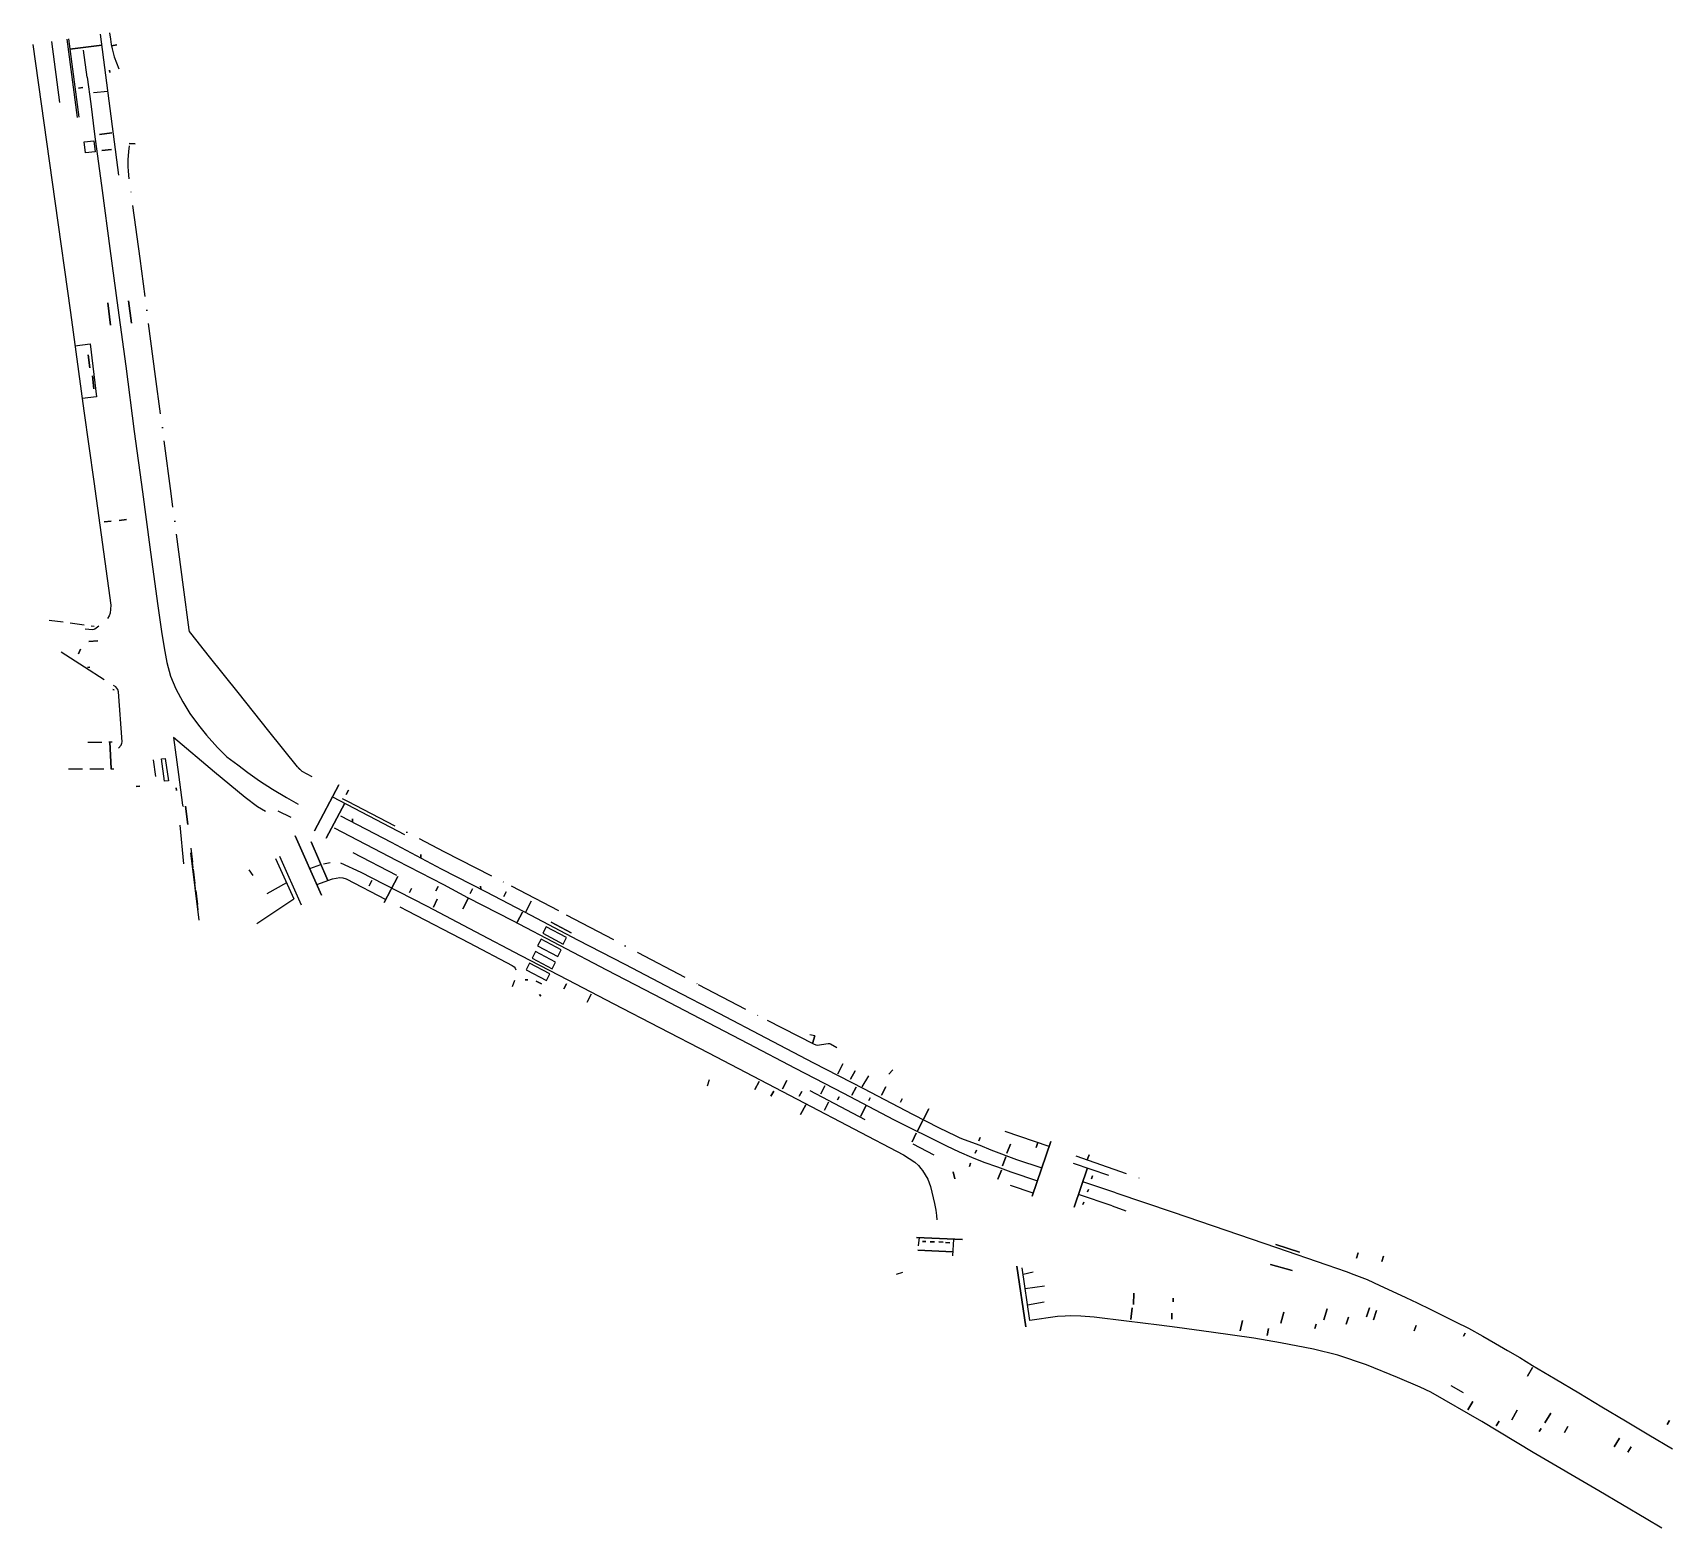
# Model space of a CAD drawing. Header units: millimetres. Extents: x 391363 to 392593, y 282975 to 284720.
# Drawn here: x 391501.2 to 391869.1, y 283545.3 to 283881.2 of the extents above; entities that cross this region are included whole.
import ezdxf

# ---------------------------------------------------------------- set-up
doc = ezdxf.new("R2010")
doc.units = ezdxf.units.MM
doc.linetypes.add('ACAD_ISO10W100', pattern=[18, 12, -3, 0, -3])
doc.linetypes.add('HIDDEN2', pattern=[4.7625, 3.175, -1.5875])
for name, color, linetype in [('가상선', 6, 'ACAD_ISO10W100'), ('과속방지턱', 1, 'Continuous'), ('도로경계', 6, 'HIDDEN2'), ('도형', 4, 'Continuous'), ('문자', 1, 'Continuous'), ('버스정차대', 1, 'Continuous'), ('숫자', 7, 'Continuous'), ('정지선', 30, 'Continuous'), ('차선_겹선(1)', 1, 'Continuous'), ('차선_실선', 1, 'Continuous'), ('차선_점선', 2, 'Continuous'), ('화살표_우회전', 4, 'Continuous'), ('화살표_좌회전', 4, 'Continuous'), ('화살표_직_좌회전', 4, 'Continuous'), ('화살표_직진', 7, 'Continuous'), ('화살표_직진금지', 7, 'Continuous'), ('화살표_차로진입', 7, 'Continuous'), ('횡단보도', 7, 'Continuous')]:
    doc.layers.add(name, color=color, linetype=linetype)

msp = doc.modelspace()

# ---------------------------------------------------------------- linework, layer by layer
at = {"layer": '가상선'}
for points in [[(391518.44, 283881.18, 4.62), (391518.61, 283879.75, 4.62), (391518.8, 283878.58, 4.62), (391519.02, 283877.54, 4.62), (391519.46, 283875.79, 4.62), (391520.5, 283873.09, 4.51)], [(391563.93, 283714.02, 3.15), (391561.7, 283715.29, 3.18), (391561.34, 283715.54, 3.17), (391560.6, 283716.31, 3.17), (391554.21, 283724.31, 3.16), (391547.32, 283732.97, 3.28), (391540.86, 283740.98, 3.73), (391536.64, 283746.31, 4.09), (391536.39, 283746.73, 4.08), (391536.29, 283747.1, 4.08), (391535.03, 283756.65, 4.2), (391532.22, 283777.66, 4.17), (391528.77, 283804, 4.4), (391525.26, 283830.51, 4.25), (391522.84, 283848.4, 4.39), (391522.65, 283850.09, 4.39), (391522.56, 283851.13, 4.37), (391522.56, 283852.66, 4.37), (391522.72, 283854.51, 4.37), (391522.86, 283855.79, 4.37)], [(391570.64, 283709.21, 3.04), (391571.87, 283708.56, 3.06), (391593.49, 283697.32, 2.88), (391608.59, 283689.55, 2.82), (391620.97, 283683.09, 2.72), (391637.02, 283674.63, 2.6), (391650.61, 283667.45, 2.63), (391666.06, 283659.38, 2.4), (391676.48, 283654.08, 2.46), (391676.99, 283653.83, 2.46), (391677.3, 283653.8, 2.46), (391679.76, 283654.18, 2.47), (391680.11, 283654.16, 2.44), (391680.29, 283654.09, 2.44), (391681.74, 283653.29, 2.49)], [(391556.57, 283696.27, 3.25), (391561.72, 283684.77, 3.17)], [(391555.72, 283695.73, 3.2), (391559.78, 283686.68, 3.26)], [(391676.8, 283655.88, 2.45), (391675.68, 283656.14, 2.44)], [(391729.42, 283631.04, 2.4), (391719.57, 283634.4, 2.32)], [(391729.01, 283629.85, 2.41)], [(391735.38, 283628.91, 2.41), (391751.17, 283623.45, 2.49)], [(391725.09, 283591.93, 2.26), (391723.23, 283604.47, 2.58)]]:
    msp.add_polyline3d(points, dxfattribs=at)
at = {"layer": '과속방지턱'}
msp.add_polyline3d([(391580.11, 283685.86, 2.9), (391583.15, 283691.69, 3.02)], close=True, dxfattribs=at)
at = {"layer": '도로경계'}
for points in [[(391504.83, 283749.27, 5.1), (391514.99, 283747.88, 4.63)], [(391513.51, 283721.85, 4.3), (391519.01, 283721.89, 4.19)], [(391509.19, 283715.87, 4.48), (391519.37, 283715.85, 4.2)], [(391608.94, 283666.96, 2.8), (391609.43, 283668.4, 2.8)], [(391652.68, 283644.69, 2.68), (391653.14, 283646.04, 2.68)], [(391695.12, 283602.32, 2.52), (391696.58, 283602.78, 2.51)]]:
    msp.add_polyline3d(points, dxfattribs=at)
for points in [[(391538.32, 283684.16, 3.7), (391536.66, 283698.01, 3.63)], [(391708.25, 283623.75, 2.51), (391707.88, 283625.31, 2.52)]]:
    msp.add_polyline3d(points, close=True, dxfattribs=at)
at = {"layer": '도형'}
for points in [[(391518.02, 283820.51, 4.39), (391518.61, 283815.53, 4.39)], [(391522.66, 283820.97, 4.39), (391523.38, 283815.97, 4.39)], [(391517.23, 283771.32, 4.46), (391518.75, 283771.5, 4.42)], [(391522.25, 283771.85, 4.51), (391520.54, 283771.63, 4.49)], [(391615.74, 283678.91, 2.91), (391620.25, 283676.5, 2.91), (391621.01, 283677.98, 2.8), (391616.5, 283680.39, 2.8)], [(391617.57, 283681.42, 2.93), (391622.09, 283679.01, 2.93)], [(391613.32, 283673.34, 2.99), (391617.83, 283670.93, 2.99), (391618.59, 283672.41, 2.88), (391614.07, 283674.82, 2.88)], [(391614.55, 283676.13, 2.99), (391619.06, 283673.72, 2.99), (391619.82, 283675.21, 2.88), (391615.31, 283677.61, 2.88)], [(391612, 283670.74, 2.99), (391616.51, 283668.33, 2.99), (391617.27, 283669.81, 2.88), (391612.75, 283672.22, 2.88)], [(391701.76, 283609.66, 2.54), (391700.95, 283609.7, 2.54)], [(391703.68, 283609.58, 2.54), (391702.7, 283609.63, 2.54)], [(391705.64, 283609.54, 2.54), (391704.63, 283609.59, 2.54)], [(391707.13, 283609.4, 2.54), (391706.12, 283609.44, 2.54)], [(391785.67, 283607.33, 2.74), (391780.35, 283609.03, 2.74)], [(391784.01, 283603.17, 2.64), (391779.11, 283604.55, 2.64)]]:
    msp.add_polyline3d(points, close=True, dxfattribs=at)
at = {"layer": '문자'}
for points in [[(391516.17, 283858.32, 4.67), (391518.96, 283858.74, 4.67)], [(391513.64, 283808.83, 4.37), (391513.96, 283805.95, 4.37)], [(391514.58, 283804.09, 4.43), (391514.91, 283801.17, 4.43)], [(391515.79, 283744.63, 4.9), (391513.77, 283744.43, 4.9)], [(391592, 283686.6, 2.92), (391591.13, 283684.75, 2.92)], [(391597.76, 283684.39, 3.02), (391598.97, 283686.72, 3.02)], [(391611.93, 283683.76, 2.98), (391613.1, 283686.13, 2.98)], [(391609.98, 283681.42, 2.99), (391611.14, 283683.68, 2.99)], [(391625.67, 283663.46, 2.81), (391626.54, 283665.25, 2.81)], [(391681.96, 283647.33, 2.56), (391683.08, 283649.59, 2.56)], [(391684.84, 283646.14, 2.56), (391685.85, 283648.01, 2.56)], [(391679.9, 283640.98, 2.62), (391678.99, 283639.22, 2.56)], [(391674.75, 283640.38, 2.6), (391673.56, 283638.23, 2.46)], [(391687.12, 283637.81, 2.65), (391688.28, 283640.14, 2.65)], [(391702.43, 283639.5, 2.54), (391701.19, 283637.18, 2.54)], [(391698.65, 283632.1, 2.6), (391699.53, 283634, 2.6)], [(391701.03, 283636.83, 2.66), (391699.87, 283634.54, 2.66)], [(391720.74, 283631.58, 2.5), (391719.95, 283629.53, 2.5)], [(391719.71, 283628.71, 2.5), (391718.93, 283626.67, 2.5)], [(391718.72, 283625.7, 2.54), (391717.89, 283623.66, 2.49)], [(391748.38, 283595.51, 2.36), (391748.45, 283598.12, 2.38)], [(391747.8, 283592.14, 2.21), (391748.05, 283594.77, 2.22)], [(391781.42, 283591.32, 2.34), (391782.1, 283593.85, 2.34)], [(391791.89, 283594.56, 2.6), (391791.14, 283592.07, 2.56)], [(391800.67, 283592.8, 2.61), (391801.38, 283594.79, 2.61)], [(391802.26, 283592.07, 2.6), (391802.96, 283594.19, 2.62)], [(391772.35, 283589.59, 2.34), (391772.85, 283591.97, 2.34)], [(391837.94, 283581.36, 2.82), (391836.83, 283579.43, 2.82)], [(391823.45, 283571.91, 2.37), (391824.54, 283573.78, 2.37)], [(391833.35, 283569.66, 2.46), (391834.56, 283571.82, 2.46)], [(391842.05, 283571.1, 2.66), (391840.71, 283568.96, 2.62)], [(391856.31, 283563.55, 2.88), (391857.51, 283565.54, 2.88)]]:
    msp.add_polyline3d(points, close=True, dxfattribs=at)
at = {"layer": '버스정차대'}
for points in [[(391518, 283868, 4.78), (391514.83, 283867.66, 4.78)], [(391510.64, 283810.83, 4.35), (391514.03, 283811.32, 4.35), (391515.48, 283799.42, 4.35), (391512.24, 283799.01, 4.35)], [(391688.83, 283646.93, 2.54), (391687.33, 283644.43, 2.54)]]:
    msp.add_polyline3d(points, dxfattribs=at)
at = {"layer": '숫자'}
for points in [[(391512.73, 283856.69, 4.54), (391514.9, 283856.94, 4.54), (391515.21, 283854.43, 4.54), (391513.04, 283854.18, 4.54)], [(391516.65, 283854.7, 4.54), (391518.82, 283854.95, 4.54)], [(391663.31, 283643.8, 2.46), (391664.33, 283645.65, 2.46)], [(391669.52, 283643.95, 2.57), (391670.48, 283645.85, 2.57)], [(391678.15, 283642.83, 2.65), (391679.06, 283644.64, 2.65)], [(391685.11, 283642.52, 2.65), (391686.07, 283644.32, 2.65)], [(391691.81, 283642.55, 2.58), (391692.71, 283644.42, 2.58)]]:
    msp.add_polyline3d(points, close=True, dxfattribs=at)
at = {"layer": '정지선'}
for points in [[(391509.52, 283877.47, 4.72), (391516.66, 283878.37, 4.61)], [(391520.05, 283878.49, 4.62), (391518.86, 283878.28, 4.62)], [(391518.5, 283872.23, 4.67), (391518.41, 283872.79, 4.67)], [(391524.15, 283856.22, 4.49), (391522.82, 283856.33, 4.41)], [(391513.49, 283738.63, 4.79), (391514.02, 283738.68, 4.79)], [(391560.79, 283716.11, 3.17), (391561.14, 283715.74, 3.17)], [(391533.43, 283710.99, 3.7), (391533.38, 283711.56, 3.7)], [(391571.58, 283710.09, 3.01), (391572.11, 283711.09, 3.01)], [(391567.05, 283700.27, 3.19), (391571.22, 283708.13, 3.1)], [(391563.7, 283699.48, 3.16), (391567.45, 283690.8, 3.01)], [(391676.8, 283655.88, 2.45), (391676.27, 283654.18, 2.46)], [(391693.44, 283647.28, 2.46), (391694.3, 283648.23, 2.39)], [(391726.51, 283630.79, 2.38), (391726.88, 283631.91, 2.38)], [(391738.39, 283629.17, 2.4), (391737.98, 283628.01, 2.42)], [(391738.03, 283626.21, 2.46), (391735.03, 283617.41, 2.57)], [(391699.9, 283607.77, 2.53), (391707.8, 283607.38, 2.55)], [(391798.83, 283607.11, 2.66), (391798.46, 283605.95, 2.67)], [(391804.14, 283605.23, 2.63), (391804.54, 283606.39, 2.57)], [(391868.75, 283569.5, 2.46), (391868.23, 283568.58, 2.46)]]:
    msp.add_polyline3d(points, close=True, dxfattribs=at)
at = {"layer": '차선_겹선(1)'}
for points in [[(391508.81, 283879.73, 4.73), (391511.13, 283862.16, 4.67)], [(391509.21, 283879.79, 4.73), (391511.53, 283862.21, 4.67)]]:
    msp.add_polyline3d(points, dxfattribs=at)
at = {"layer": '차선_실선'}
for points in [[(391516.34, 283880.86, 4.62), (391520.42, 283849.23, 4.45)], [(391501.17, 283878.57, 4.6), (391506.12, 283843.35, 4.39), (391509.61, 283818.36, 4.27), (391512.62, 283796.26, 4.25), (391514.85, 283780.36, 4.19), (391518.67, 283752.64, 4.3), (391518.65, 283751.71, 4.34), (391518.56, 283750.78, 4.43), (391518.35, 283750.24, 4.39), (391517.94, 283749.59, 4.49)], [(391513.41, 283871.2, 4.64), (391512.57, 283877.3, 4.66)], [(391516.02, 283747.91, 4.66), (391515.73, 283747.68, 4.69), (391515.14, 283747.24, 4.74), (391514.85, 283747.12, 4.78), (391514.58, 283747.08, 4.78), (391512.93, 283747.26, 4.77)], [(391520.42, 283720.52, 4.09), (391520.99, 283721.18, 4.08), (391521.2, 283721.6, 4.1), (391521.22, 283721.9, 4.1), (391520.45, 283733.14, 4.33), (391520.31, 283733.7, 4.36), (391519.84, 283734.26, 4.4), (391519.34, 283734.56, 4.42)], [(391553.42, 283706.26, 3.35), (391551.61, 283707.3, 3.34), (391548.9, 283709.42, 3.44), (391542.01, 283715.07, 3.6), (391532.79, 283722.91, 3.88), (391533.88, 283714.59, 3.71), (391534.78, 283707.71, 3.67), (391534.87, 283707.53, 3.67), (391534.93, 283707.44, 3.68), (391534.93, 283707.43, 3.68)], [(391528.19, 283717.89, 3.99), (391528.77, 283714.13, 3.95)], [(391568.5, 283709.56, 3.11), (391584.65, 283701.11, 3.08)], [(391559.18, 283704.91, 3.19), (391556.3, 283706.31, 3.32)], [(391570.29, 283705.27, 3.07), (391581.65, 283699.36, 3.08)], [(391534.2, 283703.22, 3.68), (391535, 283694.54, 3.71)], [(391568.87, 283702.62, 3.18), (391582.91, 283695.29, 3.02)], [(391536.57, 283696.99, 3.72), (391538.46, 283681.88, 3.74)], [(391582.92, 283691.86, 3.05), (391573.12, 283696.95, 3.12)], [(391549.71, 283693.17, 3.28), (391550.63, 283691.87, 3.3)], [(391563.36, 283693.46, 3.14), (391565.9, 283694.38, 3.07)], [(391566.44, 283694.5, 3.07), (391567.93, 283694.79, 3.12)], [(391564.94, 283689.89, 3.1), (391568.5, 283691.18, 2.98), (391570.1, 283691.47, 3), (391570.77, 283691.39, 2.99), (391571.57, 283691.11, 3.02), (391580.45, 283686.51, 2.96)], [(391551.46, 283681.1, 3.56), (391559.78, 283686.68, 3.2)], [(391583.59, 283684.88, 2.93), (391585.33, 283683.98, 2.92), (391599.18, 283676.8, 2.76), (391608.85, 283671.71, 2.79), (391609.28, 283671.4, 2.79), (391609.52, 283671.09, 2.8), (391609.67, 283670.73, 2.79)], [(391619.11, 283665.8, 2.74)], [(391703.57, 283629.09, 2.56), (391698.86, 283631.54, 2.56)], [(391734.83, 283627.3, 2.43), (391742.73, 283624.61, 2.5)], [(391744.41, 283620.63, 2.57), (391736.98, 283623.12, 2.51)], [(391725.86, 283620.53, 2.49), (391720.72, 283622.28, 2.5)], [(391743.59, 283617.72, 2.58), (391735.99, 283620.23, 2.55)], [(391700.21, 283610.59, 2.52), (391700.04, 283608.68, 2.53)], [(391707.97, 283610.25, 2.51), (391707.75, 283606.48, 2.56)], [(391723.55, 283602.36, 2.55), (391725.82, 283602.9, 2.53)], [(391867.04, 283545.29, 2.48), (391863.51, 283547.42, 2.49), (391852.87, 283553.7, 2.42), (391838.13, 283562.29, 2.36), (391826.57, 283569.24, 2.37), (391815.13, 283575.82, 2.38), (391812.72, 283576.96, 2.37), (391807.62, 283579.12, 2.37), (391800.67, 283581.96, 2.4), (391794.22, 283584.16, 2.38), (391788.79, 283585.47, 2.4), (391781.37, 283586.94, 2.4), (391775.37, 283587.96, 2.37), (391765.83, 283589.32, 2.24), (391758.16, 283590.34, 2.25), (391754.15, 283590.88, 2.22), (391746.76, 283591.79, 2.25), (391739.56, 283592.69, 2.22), (391736.54, 283592.9, 2.26), (391734.31, 283592.97, 2.28), (391733.05, 283592.94, 2.26), (391731.31, 283592.84, 2.28), (391725.09, 283591.93, 2.29)]]:
    msp.add_polyline3d(points, dxfattribs=at)
at = {"layer": '차선_실선', "linetype": 'Continuous'}
msp.add_polyline3d([(391517.2, 283735.86, 4.49), (391516.16, 283736.49, 4.53), (391513.87, 283738.02, 4.68), (391507.54, 283742.08, 4.96)], dxfattribs=at)
at = {"layer": '차선_실선'}
msp.add_polyline3d([(391615.39, 283667.54, 2.88), (391614.21, 283668.13, 2.88)], close=True, dxfattribs=at)
at = {"layer": '차선_점선'}
for points in [[(391505.4, 283879.21, 4.56), (391507.21, 283865.54, 4.62)], [(391513.41, 283871.2, 4.64), (391514.18, 283865.21, 4.71), (391515.06, 283858.42, 4.63), (391516.73, 283845.78, 4.52), (391518.46, 283832.75, 4.58), (391520.28, 283819.4, 4.32), (391522.04, 283806.29, 4.39), (391523.96, 283791.62, 4.51), (391525.8, 283778.04, 4.35), (391527.46, 283765.66, 4.5), (391529.18, 283753, 4.39), (391530.07, 283746.68, 4.36), (391530.68, 283743.06, 4.3), (391531.27, 283739.73, 4.14), (391532.07, 283736.69, 4.04), (391533.3, 283733.82, 4.03), (391534.86, 283730.9, 3.91), (391536.44, 283728.3, 3.75), (391538.38, 283725.68, 3.62), (391540.22, 283723.42, 3.56), (391542.67, 283720.64, 3.52), (391544.79, 283718.58, 3.46), (391547.2, 283716.74, 3.5), (391549.49, 283715.01, 3.48), (391552.1, 283713.19, 3.43), (391555.02, 283711.26, 3.34), (391558.13, 283709.44, 3.26), (391560.76, 283707.95, 3.18)], [(391581.65, 283699.36, 3.08), (391592.92, 283693.41, 3.01), (391603, 283688.22, 2.97), (391613.02, 283682.97, 2.97), (391623.53, 283677.47, 2.77), (391634.13, 283671.95, 2.73), (391644.81, 283666.39, 2.66), (391655.25, 283660.96, 2.66), (391665.83, 283655.45, 2.58), (391676.5, 283649.84, 2.54), (391687.75, 283644.03, 2.57), (391698.73, 283638.28, 2.56), (391704.72, 283635.22, 2.49), (391708.33, 283633.49, 2.5), (391709.4, 283632.99, 2.48), (391710.35, 283632.61, 2.46), (391713.83, 283631.32, 2.45), (391716.36, 283630.31, 2.45), (391722.12, 283628.12, 2.48), (391727.79, 283626.25, 2.46)], [(391570.27, 283694.73, 3.08), (391574.87, 283692.64, 3.09), (391579.96, 283690, 2.9), (391589.73, 283684.99, 2.89), (391600.53, 283679.28, 2.86), (391610.78, 283673.96, 2.81), (391621.3, 283668.46, 2.85), (391631.54, 283663.14, 2.73), (391641.94, 283657.73, 2.7), (391652.91, 283652.03, 2.58), (391664.52, 283646, 2.5), (391674.37, 283640.85, 2.56), (391685.59, 283635, 2.6), (391696.73, 283629.13, 2.52), (391699.23, 283627.48, 2.52), (391700.1, 283626.75, 2.49), (391700.64, 283626.12, 2.52), (391700.98, 283625.62, 2.52), (391702.2, 283623.67, 2.49), (391702.75, 283622.06, 2.49), (391703.11, 283620.78, 2.46), (391703.64, 283618.25, 2.42), (391703.99, 283616.74, 2.45), (391704.14, 283615.51, 2.45), (391704.23, 283614.54, 2.45)], [(391582.91, 283695.29, 3.02), (391593.44, 283689.85, 2.97), (391598.82, 283686.99, 2.97), (391608.92, 283681.77, 2.97), (391619.46, 283676.28, 2.86), (391630, 283670.74, 2.88), (391640.58, 283665.21, 2.78), (391651.06, 283659.76, 2.69), (391661.85, 283654.18, 2.62), (391672.42, 283648.62, 2.54), (391683.27, 283642.98, 2.57), (391694.44, 283637.09, 2.57), (391706.37, 283631.18, 2.57), (391709.24, 283629.85, 2.57), (391712, 283628.66, 2.56), (391714.76, 283627.54, 2.53), (391717.8, 283626.43, 2.45), (391720.85, 283625.37, 2.46), (391726.81, 283623.33, 2.53)], [(391558.18, 283690.25, 3.22), (391553.75, 283687.74, 3.34)], [(391688.12, 283637.04, 2.58), (391675.79, 283643.52, 2.6)], [(391744.41, 283620.63, 2.57), (391757.27, 283616.29, 2.78), (391769.1, 283612.22, 2.72), (391780.47, 283608.36, 2.8), (391791.8, 283604.44, 2.72), (391796.1, 283602.97, 2.73), (391797.87, 283602.3, 2.73), (391800.81, 283601.13, 2.74), (391803.67, 283599.84, 2.74), (391806.44, 283598.56, 2.7), (391809.52, 283597.12, 2.73), (391812.04, 283595.94, 2.8), (391815.1, 283594.41, 2.81), (391820.69, 283591.67, 2.82), (391823.57, 283590.23, 2.8), (391826.83, 283588.44, 2.78), (391829.68, 283586.81, 2.74), (391832.39, 283585.17, 2.74), (391835.09, 283583.61, 2.77), (391837.99, 283581.86, 2.76), (391843.08, 283578.84, 2.74), (391848.34, 283575.7, 2.68), (391853.57, 283572.56, 2.66), (391858.83, 283569.43, 2.68), (391864.13, 283566.25, 2.66), (391869.44, 283563.09, 2.7)], [(391743.59, 283617.72, 2.58), (391746.65, 283616.58, 2.72)], [(391724.02, 283599.12, 2.48), (391728.4, 283599.71, 2.44)], [(391724.56, 283595.5, 2.35), (391728.34, 283596.17, 2.37)], [(391822.46, 283575.72, 2.44), (391819.68, 283577.26, 2.49)]]:
    msp.add_polyline3d(points, dxfattribs=at)
at = {"layer": '화살표_우회전'}
for points in [[(391592.22, 283689.44, 3), (391591.68, 283688.47, 3)], [(391599.94, 283688.87, 2.96), (391599.37, 283687.82, 2.96)], [(391607.51, 283688.22, 2.9), (391606.99, 283687.19, 2.9)], [(391756.97, 283592.28, 2.2), (391757, 283593.6, 2.2)], [(391778.37, 283588.56, 2.37), (391778.69, 283590.16, 2.37)], [(391829.81, 283568.27, 2.41), (391830.46, 283569.37, 2.41)]]:
    msp.add_polyline3d(points, close=True, dxfattribs=at)
at = {"layer": '화살표_좌회전'}
for points in [[(391576.71, 283689.55, 3.02), (391577.32, 283690.79, 3.02)], [(391585.78, 283688.09, 2.98), (391586.21, 283688.96, 2.98)], [(391620.47, 283666.46, 2.8), (391621.05, 283667.54, 2.8)], [(391666.94, 283642.35, 2.46), (391667.56, 283643.47, 2.46)], [(391673.29, 283642.34, 2.54), (391673.91, 283643.41, 2.54)], [(391811.87, 283590.85, 2.77), (391811.39, 283589.65, 2.77)], [(391859.38, 283562.37, 2.8), (391860.09, 283563.58, 2.8)]]:
    msp.add_polyline3d(points, close=True, dxfattribs=at)
at = {"layer": '화살표_직_좌회전'}
for points in [[(391796.11, 283591.09, 2.52), (391796.61, 283592.7, 2.52)], [(391845.13, 283566.82, 2.64), (391845.93, 283568.16, 2.64)]]:
    msp.add_polyline3d(points, close=True, dxfattribs=at)
at = {"layer": '화살표_직진'}
for points in [[(391512.43, 283868.88, 4.72), (391511.48, 283868.74, 4.72)], [(391531.63, 283713.15, 3.8), (391530.79, 283713.07, 3.8), (391530.08, 283718.12, 3.8), (391530.92, 283718.19, 3.8)], [(391525.22, 283711.95, 4.01), (391524.39, 283711.88, 4.01)], [(391682.23, 283642.15, 2.64), (391681.9, 283641.5, 2.64)], [(391689.25, 283641.97, 2.62), (391688.91, 283641.34, 2.62)], [(391696.39, 283641.72, 2.5), (391696.01, 283641.01, 2.5)], [(391713.1, 283630.17, 2.62), (391712.83, 283629.52, 2.62)], [(391713.96, 283633.05, 2.53), (391713.65, 283632.31, 2.53)], [(391711.79, 283627.29, 2.57), (391711.52, 283626.57, 2.57)], [(391739.16, 283624.44, 2.62), (391738.94, 283623.8, 2.62)], [(391738.27, 283621.39, 2.62), (391738.05, 283620.81, 2.62)], [(391737.24, 283618.52, 2.64), (391737.01, 283617.97, 2.64)], [(391757.28, 283596.96, 2.36), (391757.29, 283596.16, 2.36)], [(391789.35, 283591.09, 2.46), (391789.1, 283590.17, 2.46)], [(391822.86, 283589.12, 2.96), (391822.49, 283588.46, 2.96)], [(391839.89, 283567.66, 2.48), (391839.5, 283566.99, 2.48)]]:
    msp.add_polyline3d(points, close=True, dxfattribs=at)
at = {"layer": '화살표_직진금지'}
msp.add_polyline3d([(391511.88, 283742.7, 4.83), (391511.44, 283741.69, 4.83)], close=True, dxfattribs=at)
at = {"layer": '화살표_차로진입'}
for points in [[(391572.99, 283704.64, 3.16), (391573.01, 283703.98, 3.16)], [(391588.3, 283696.62, 3.06), (391588.33, 283695.88, 3.06)], [(391601.71, 283689.47, 2.96), (391601.77, 283688.92, 2.96)], [(391612.33, 283668.45, 2.99), (391611.72, 283668.44, 2.99)], [(391614.99, 283665.16, 2.98), (391615.27, 283664.78, 2.98)]]:
    msp.add_polyline3d(points, close=True, dxfattribs=at)
at = {"layer": '횡단보도'}
for points in [[(391519.15, 283733.69, 4.43), (391519.43, 283733.56, 4.43)], [(391518.76, 283715.85, 4.21), (391518.46, 283721.88, 4.2)], [(391569.93, 283712.24, 3.02), (391564.46, 283701.96, 3.28)], [(391535.47, 283707.48, 3.64), (391535.99, 283703.37, 3.64)], [(391560.11, 283700.79, 3.19), (391566.01, 283687.47, 3.1)], [(391725.64, 283619.87, 2.52), (391729.79, 283632.14, 2.34)], [(391699.61, 283610.62, 2.5), (391709.98, 283610.16, 2.5)], [(391722.14, 283604.17, 2.56), (391724.19, 283590.55, 2.25)]]:
    msp.add_polyline3d(points, close=True, dxfattribs=at)

doc.saveas('drawing.dxf')
